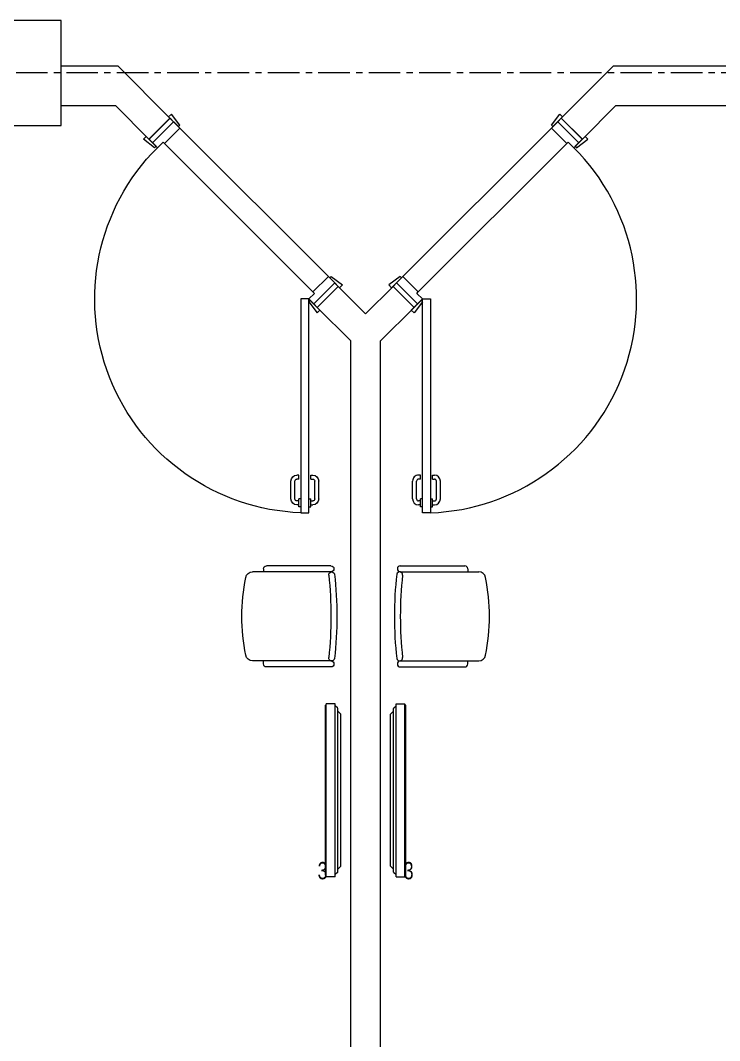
# Model space of a CAD drawing. Header units: millimetres. Extents: x 26027 to 581921, y 7230 to 233891.
# Drawn here: x 495271 to 498797, y 159063 to 164210 of the extents above; entities that cross this region are included whole.
import ezdxf

# ---------------------------------------------------------------- set-up
doc = ezdxf.new("R2010")
doc.units = ezdxf.units.MM
doc.header["$LTSCALE"] = 5
doc.linetypes.add('CENTER', pattern=[50.8, 31.75, -6.35, 6.35, -6.35])
doc.layers.get('0').update_dxf_attribs({"color": 252})
doc.layers.add('axes', color=252, linetype='Continuous')
for name, color, linetype, lineweight in [('car', 252, 'Continuous', 5), ('Medical Equipment and Furniture', 252, 'Continuous', 0), ('Structure', 252, 'Continuous', 5), ('Walls', 252, 'Continuous', 5), ('Wooden Joinery', 252, 'Continuous', 5)]:
    doc.layers.add(name, color=color, linetype=linetype, lineweight=lineweight)
doc.styles.add('X3G_ENTITY_257CFD', font='swisscl.ttf', dxfattribs={"height": 200})

# ---------------------------------------------------------------- blocks, each defined once
blk = doc.blocks.new('DM15862C-P')
at = {"lineweight": 0}
for p, q in [((-0.3835, 0), (-0.3983, -0.0149)), ((0.3835, 0), (-0.3835, 0)), ((0.3835, 0), (0.3983, -0.0149)), ((-0.4367, -0.0287), (-0.4367, -0.0734)), ((0.4365, -0.0287), (-0.4367, -0.0287)), ((-0.4157, -0.0175), (-0.4256, -0.0287)), ((0.41, -0.0149), (-0.4099, -0.0149)), ((0.4157, -0.0175), (0.4254, -0.0287)), ((0.4365, -0.0287), (0.4365, -0.0734)), ((0.4365, -0.0734), (-0.4367, -0.0734)), ((-0.4291, -0.078), (-0.4291, -0.0734)), ((0.429, -0.078), (-0.4291, -0.078)), ((0.429, -0.078), (0.429, -0.0734))]:
    blk.add_line(p, q, dxfattribs=at)
for points in [[(-0.4099, -0.0149), (-0.4121, -0.0149), (-0.4141, -0.0158), (-0.4157, -0.0175)], [(0.4157, -0.0175), (0.4141, -0.0158), (0.4121, -0.0149), (0.41, -0.0149)]]:
    blk.add_open_spline(points, degree=3, dxfattribs=at)
blk = doc.blocks.new('GF21016-P')
at = {"color": 0, "extrusion": (-1.24384e-09, -1.20261e-09, -1)}
for p, q in [((0.0128, 0.0179), (0.0128, 0.4136)), ((0.4628, 0.0179), (0.4628, 0.4136)), ((-0.0172, 0.0179), (-0.0172, 0.3435)), ((-0.0022, 0.3585), (0.0128, 0.3585)), ((0.4778, 0.3585), (0.4628, 0.3585)), ((0.4928, 0.0179), (0.4928, 0.3435)), ((0.4778, 0.0029), (0.4778, 0.0029))]:
    blk.add_line(p, q, dxfattribs=at)
for centre, radius, start, end in [((-0.2378, -0.5362), 1.0036, 78.7568, 101.2432), ((-0.0478, 0.4136), 0.035, 0, 80.6557), ((-0.4278, 0.4136), 0.035, 99.3443, 180), ((0.0022, 0.3435), 0.015, 0, 90), ((-0.4778, 0.3435), 0.015, 90, 180), ((0.0022, 0.0179), 0.015, 270, 0), ((0.0022, 0.0179), 0.015, 180, 270), ((-0.0284, 0.0145), 0.015, 284.3864, 95.5209), ((-0.2378, 1.8734), 1.8855, 263.5119, 276.4881), ((-0.2378, 1.8928), 1.8749, 263.6341, 276.3659), ((-0.4471, 0.0145), 0.015, 84.4791, 255.6136), ((-0.4778, 0.0179), 0.015, 270, 0), ((-0.4778, 0.0179), 0.015, 180, 270)]:
    blk.add_arc(centre, radius, start, end, dxfattribs=at)
blk = doc.blocks.new('A$C683B37BC')
at = {"layer": 'car'}
for p, q in [((-770.4, -827), (-21.2, -77.8)), ((56.6, -155.6, -2.4), (-692.7, -904.8, -4.7))]:
    blk.add_line(p, q, dxfattribs=at)
at = {"layer": 'Wooden Joinery'}
for p, q in [((-92.4, 996.4, -2.4), (-102.4, 996.4, -2.4)), ((-92.4, 1006.4, -2.4), (-92.4, 966.4, -2.4)), ((-82.4, 1006.4, -2.4), (-92.4, 1006.4, -2.4)), ((-42.4, 1006.4, -2.4), (-32.4, 1006.4, -2.4)), ((-32.4, 1006.4, -2.4), (-32.4, 966.4, -2.4)), ((-32.4, 996.4, -2.4), (-22.4, 996.4, -2.4)), ((-132.4, 966.4, -2.4), (-132.4, 876.4, -2.4)), ((-112.4, 966.4, -2.4), (-112.4, 876.4, -2.4)), ((-92.4, 976.4, -2.4), (-102.4, 976.4, -2.4)), ((-82.4, 966.4, -2.4), (-92.4, 966.4, -2.4)), ((-42.4, 966.4, -2.4), (-32.4, 966.4, -2.4)), ((-32.4, 976.4, -2.4), (-22.4, 976.4, -2.4)), ((-12.4, 966.4, -2.4), (-12.4, 876.4, -2.4)), ((7.6, 966.4, -2.4), (7.6, 876.4, -2.4)), ((-92.4, 866.4, -2.4), (-102.4, 866.4, -2.4)), ((-92.4, 846.4, -2.4), (-102.4, 846.4, -2.4)), ((-92.4, 866.4, -2.4), (-92.4, 846.4, -2.4)), ((-32.4, 866.4, -2.4), (-22.4, 866.4, -2.4)), ((-32.4, 866.4, -2.4), (-32.4, 846.4, -2.4)), ((-32.4, 846.4, -2.4), (-22.4, 846.4, -2.4))]:
    blk.add_line(p, q, dxfattribs=at)
for points in [[(-82.4, -42.4), (-82.4, 1036.4), (-42.4, 1036.4), (-42.4, -42.4)], [(-35.4, -35.4), (-42.4, -28.3), (0, 28.3), (14.1, 14.1)], [(63.6, -148.5), (70.7, -155.6), (127.3, -113.1), (113.1, -99)], [(-812.9, -812.9), (-819.9, -805.8), (-876.5, -848.2), (-862.4, -862.4)], [(-699.7, -911.9), (-692.7, -918.9), (-735.1, -975.5), (-749.2, -961.4)]]:
    blk.add_lwpolyline(points, close=True, dxfattribs=at)
for points in [[(-17.7, -17.7), (88.4, -123.7), (106.1, -106.1), (0, 0), (-17.7, -17.7)], [(-17.7, -17.7), (-42.4, -42.4), (-14.1, -70.7), (-21.2, -77.8), (56.6, -155.6), (88.4, -123.7), (-17.7, -17.7)], [(-830.6, -830.6), (-805.8, -805.8), (-777.5, -834.1), (-770.4, -827), (-692.7, -904.8), (-724.5, -936.6), (-830.6, -830.6)], [(-830.6, -830.6), (-724.5, -936.6), (-742.2, -954.3), (-848.2, -848.2), (-830.6, -830.6)]]:
    blk.add_lwpolyline(points, dxfattribs=at)
for centre, radius, start, end in [((-42.4, -42.4), 1079.6, 92.1234, 225), ((-102.4, 966.4, -2.4), 30, 90, 180), ((-22.4, 966.4, -2.4), 30, 0, 90), ((-102.4, 966.4, -2.4), 10, 90, 180), ((-22.4, 966.4, -2.4), 10, 0, 90), ((-102.4, 876.4, -2.4), 30, 180, 270), ((-102.4, 876.4, -2.4), 10, 180, 270), ((-22.4, 876.4, -2.4), 10, 270, 0), ((-22.4, 876.4, -2.4), 30, 270, 0)]:
    blk.add_arc(centre, radius, start, end, dxfattribs=at)

msp = doc.modelspace()

# ---------------------------------------------------------------- linework, layer by layer
at = {"layer": 'axes', "linetype": 'CENTER', "lineweight": 0}
msp.add_line((544175.8, 163945.3, 2.4), (461383.1, 163945.3, 2.4), dxfattribs=at)
at = {"layer": 'Structure', "elevation": 0}
msp.add_lwpolyline([(494946.7, 163680.3), (495476.7, 163680.3), (495476.7, 164210.3), (494946.7, 164210.3)], close=True, dxfattribs=at)
at = {"layer": 'Walls'}
for p, q in [((495476.7, 163980.3, 0), (495761.7, 163980.3, 0)), ((496025, 163717, 0), (495761.7, 163980.3, 0)), ((497998.5, 163717, 0), (498261.7, 163980.3, 0)), ((498261.7, 163980.3, 0), (502146.7, 163980.3, 0)), ((495476.7, 163780.3, 0), (495749.6, 163780.3, 0)), ((495918.9, 163611, 0), (495749.6, 163780.3, 0)), ((498104.6, 163611, 0), (498273.9, 163780.3, 0)), ((498273.9, 163780.3, 0), (502146.7, 163780.3, 0)), ((495918.9, 163611, 0), (496025, 163717, 0)), ((498104.6, 163611, 0), (497998.5, 163717, 0)), ((496767.4, 162762.4, 0), (496873.5, 162868.5, 0)), ((497011.7, 162730.3, 0), (496873.5, 162868.5, 0)), ((497011.7, 162730.3, 0), (497150, 162868.5, 0)), ((497256, 162762.4, 0), (497150, 162868.5, 0)), ((496936.7, 162593.1, 0), (496767.4, 162762.4, 0)), ((497086.7, 162593.1, 0), (497256, 162762.4, 0)), ((496936.7, 158855.3, 0), (496936.7, 162593.1, 0)), ((497086.7, 158855.3, 0), (497086.7, 162593.1, 0))]:
    msp.add_line(p, q, dxfattribs=at)

# ---------------------------------------------------------------- block references
at = {"layer": 'Medical Equipment and Furniture', "extrusion": (-8.17196e-07, -2.67577e-11, -1), "xscale": -999.9999999999974, "yscale": 999.9999999999974, "zscale": 999.9999999999999, "rotation": 270.0000251128832}
msp.add_blockref('GF21016-P', (-496854.8, 160965.8, 2), dxfattribs=at)
at = {"layer": 'Medical Equipment and Furniture', "extrusion": (8.17196e-07, -2.67577e-11, -1), "xscale": 999.9999999999973, "yscale": 999.9999999999973, "zscale": 999.9999999999973, "rotation": 89.99997488711676}
msp.add_blockref('GF21016-P', (-497168.7, 160965.8, 2.8), dxfattribs=at)
at = {"layer": 'Medical Equipment and Furniture', "yscale": 1000, "zscale": 1000}
for p, xscale, rotation in [((496886.7, 160326.4, 0), 1000, 270), ((497136.7, 160326.4, 0), -1000, 90)]:
    msp.add_blockref('DM15862C-P', p, dxfattribs=dict(at, xscale=xscale, rotation=rotation))
at = {"layer": 'Wooden Joinery', "xscale": -1, "rotation": 180}
msp.add_blockref('A$C683B37BC', (496767.4, 162762.4, 0), dxfattribs=at)
at = {"layer": 'Wooden Joinery', "rotation": 180}
msp.add_blockref('A$C683B37BC', (497256, 162762.4, 0), dxfattribs=at)

# ---------------------------------------------------------------- texts
at = {"layer": 'Medical Equipment and Furniture', "char_height": 87.5, "attachment_point": 8, "style": 'X3G_ENTITY_257CFD'}
for insert in [(496794.7, 159875.8, -2.4), (497228.7, 159875.8, -2.4)]:
    msp.add_mtext('3', dxfattribs=dict(at, insert=insert))

doc.saveas('drawing.dxf')
